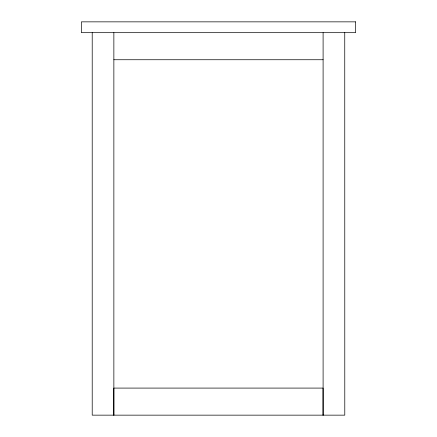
<?xml version="1.0" encoding="UTF-8"?>
<svg xmlns="http://www.w3.org/2000/svg" width="437" height="437" viewBox="0 0 437 437"><rect width="100%" height="100%" fill="white"/><g stroke="black" fill="none" stroke-linecap="round" stroke-linejoin="round"><path stroke-width="0.66" d="M113.86 59.738L323.101 59.738M344.749 32.677L344.788 415.15L92.212 415.15L92.212 32.677M323.101 32.677L323.101 415.15M323.063 415.15L323.063 388.089L113.822 388.089L113.822 415.15M113.86 32.677L113.86 415.15M355.614 21.85L81.386 21.85L81.386 32.677L355.614 32.677L355.614 21.85"/></g></svg>
